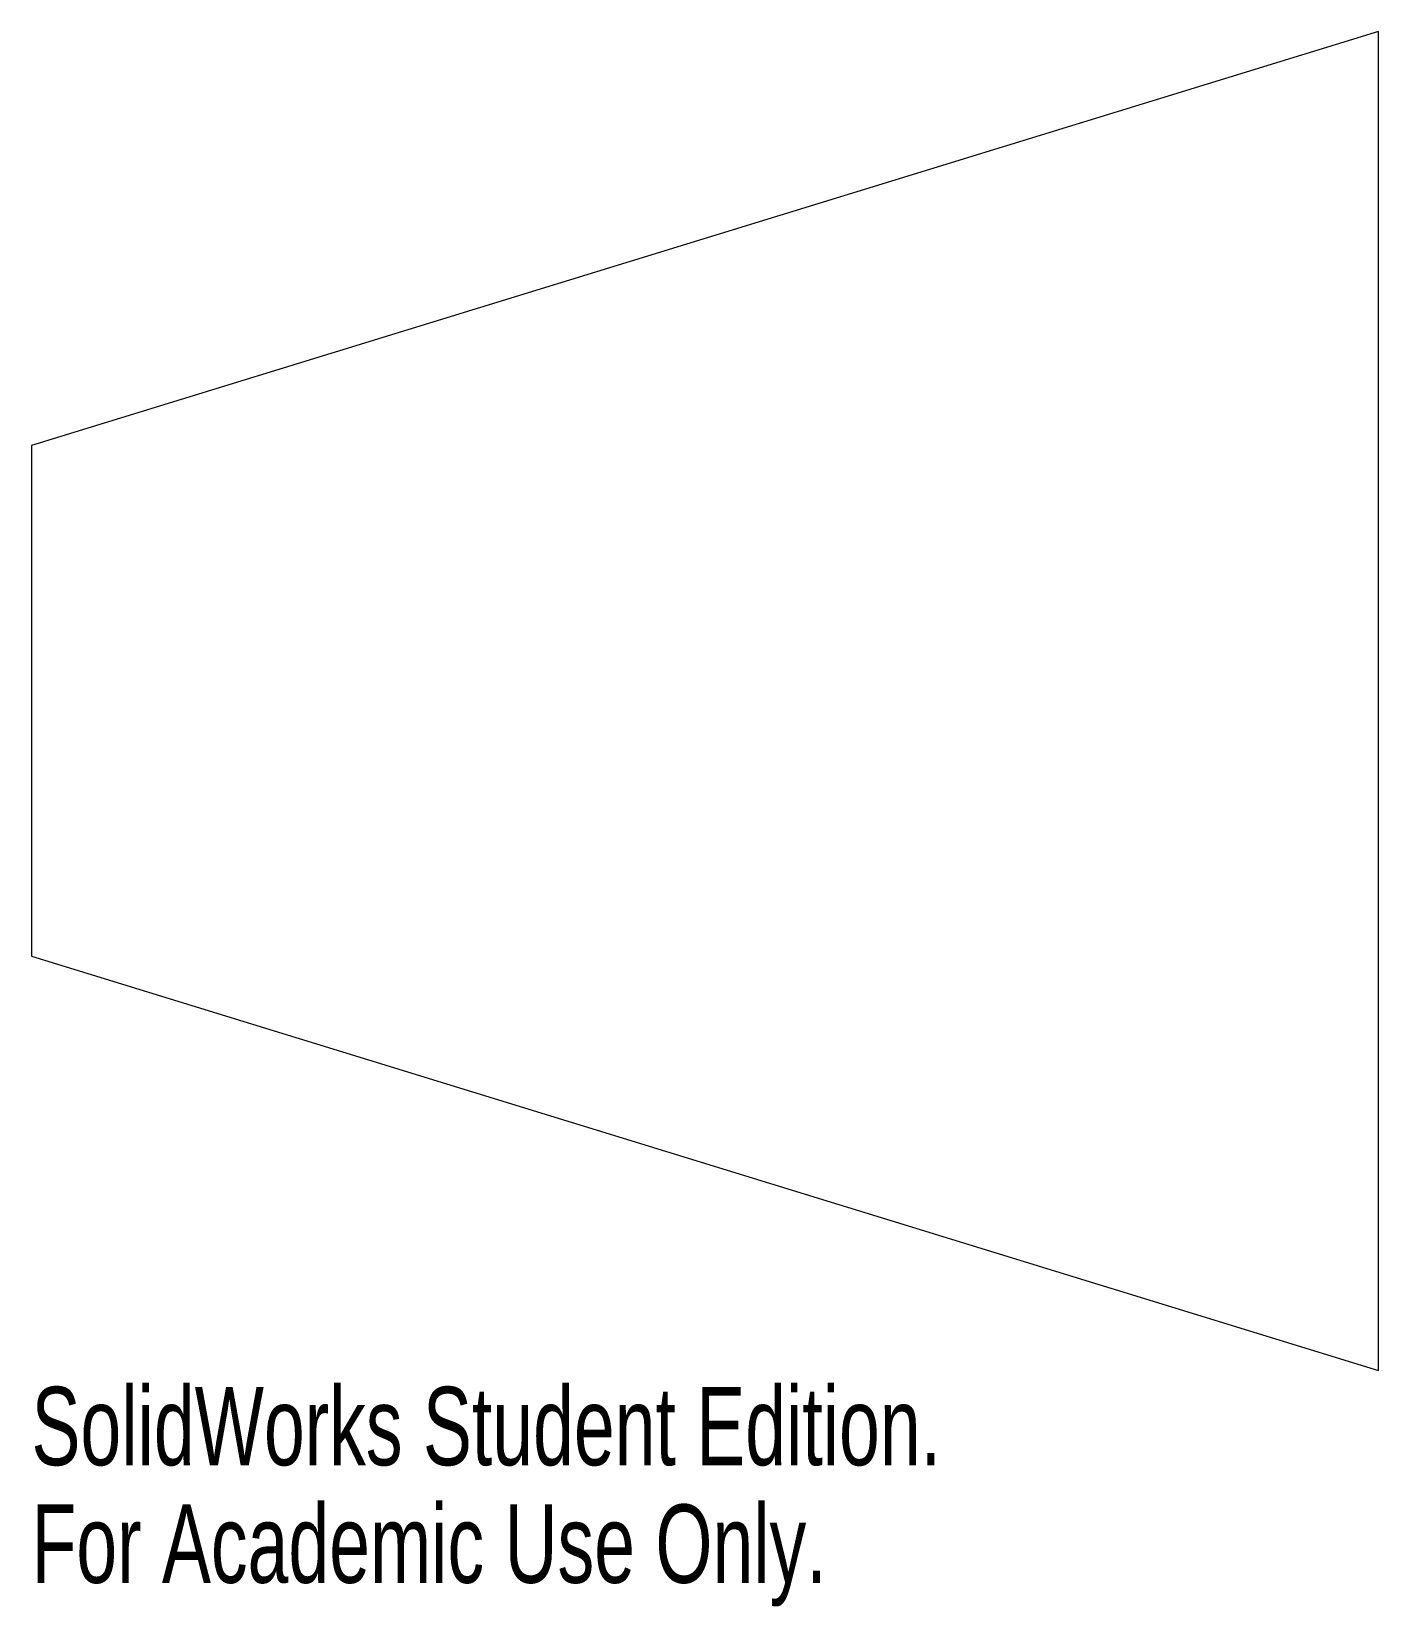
# Model space of a CAD drawing. Header units: inches. Extents: x -3.27 to 0, y -0.57 to 3.25.
import ezdxf

# ---------------------------------------------------------------- set-up
doc = ezdxf.new("R2010")
doc.units = ezdxf.units.IN
doc.header["$MEASUREMENT"] = 0
doc.styles.add('SLDTEXTSTYLE0', font='TXT', dxfattribs={"width": 0.7})

msp = doc.modelspace()

# ---------------------------------------------------------------- linework, layer by layer
at = {"color": 7, "linetype": 'Continuous', "lineweight": 15}
for p, q in [((0, 3.25), (-3.27, 2.245)), ((0, 0), (0, 3.25)), ((-3.27, 2.245), (-3.27, 1.005)), ((-3.27, 1.005), (0, 0))]:
    msp.add_line(p, q, dxfattribs=at)

# ---------------------------------------------------------------- texts
at = {"color": 7, "linetype": 'Continuous', "char_height": 0.1903, "attachment_point": 1, "style": 'SLDTEXTSTYLE0'}
for s, insert in [('SolidWorks Student Edition.', (-3.27, -0.0401)), ('For Academic Use Only.', (-3.27, -0.3256))]:
    msp.add_mtext(s, dxfattribs=dict(at, insert=insert))

doc.saveas('drawing.dxf')
